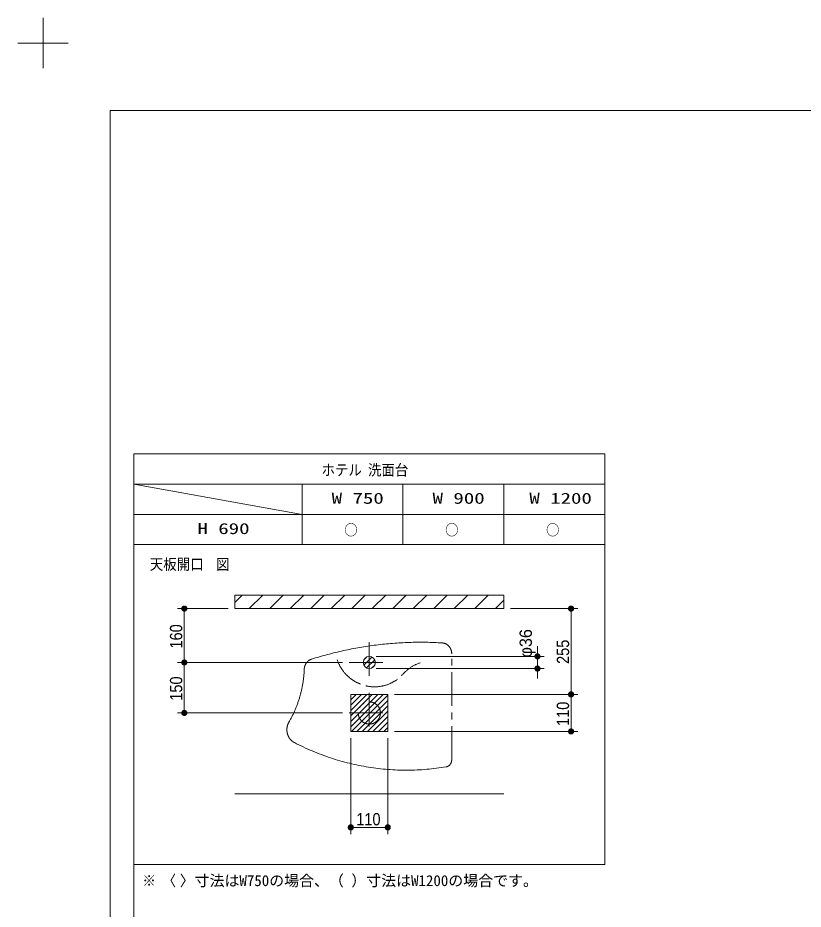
# Model space of a CAD drawing. Units: millimetres, scale not verified. Extents: x -6062 to 6062, y -3045 to 3045.
# Drawn here: x -6062 to -3728, y 397 to 3045 of the extents above; entities that cross this region are included whole.
import ezdxf
from ezdxf.enums import TextEntityAlignment as Align

# ---------------------------------------------------------------- set-up
doc = ezdxf.new("R2010")
doc.units = ezdxf.units.MM
doc.header["$LTSCALE"] = 20
doc.linetypes.add('CHAIN1', pattern=[8, 5, -1, 1, -1])
for name, color, linetype, lineweight in [('0-0_1図面枠', 7, 'Continuous', 9), ('0-2_2寸法-1', 7, 'Continuous', 9), ('0-3_0', 7, 'Continuous', 9), ('0-4_2寸法-2', 7, 'Continuous', 9), ('0-5_3一般', 7, 'Continuous', 9)]:
    doc.layers.add(name, color=color, linetype=linetype, lineweight=lineweight)
doc.styles.add('ＭＳ ゴシック', font='')
doc.styles.add('ＭＳ Ｐゴシック', font='')
doc.styles.get('ＭＳ ゴシック').set_extended_font_data('MS Gothic')
doc.styles.get('ＭＳ Ｐゴシック').set_extended_font_data('MS PGothic')

# ---------------------------------------------------------------- blocks, each defined once
blk = doc.blocks.new('グループ')
at = {"layer": '0-0_1図面枠'}
for p, q in [((-84000, 57900), (-84000, 60900)), ((-85500, 59400), (-82500, 59400))]:
    blk.add_line(p, q, dxfattribs=at)
blk = doc.blocks.new('グループ-2')
at = {"layer": '0-0_1図面枠'}
blk.add_lwpolyline([(-80000, 55400), (80000, 55400), (80000, -55400), (-80000, -55400)], close=True, dxfattribs=at)
blk = doc.blocks.new('図面枠')
at = {"layer": '0-0_1図面枠'}
for name in ['グループ', 'グループ-2']:
    blk.add_blockref(name, (0, 0), dxfattribs=at)
blk = doc.blocks.new('_Dot')
at = {"layer": '0-3_0'}
for p, q in [((-10, 0), (-20, 0)), ((9.78, 2), (-9.78, 2)), ((7.99, 6), (-7.99, 6)), ((9.16, -3.98), (-9.16, -3.98)), ((6, -7.98), (-6, -7.98))]:
    blk.add_line(p, q, dxfattribs=at)
for points in [[(10, 0), (9.92, 1.25), (9.69, 2.49), (9.3, 3.68), (8.76, 4.82), (8.09, 5.88), (7.29, 6.85), (6.37, 7.71), (5.36, 8.44), (4.26, 9.05), (3.09, 9.51), (1.87, 9.82), (0.63, 9.98), (-0.63, 9.98), (-1.87, 9.82), (-3.09, 9.51), (-4.26, 9.05), (-5.36, 8.44), (-6.37, 7.71), (-7.29, 6.85), (-8.09, 5.88), (-8.76, 4.82), (-9.3, 3.68), (-9.69, 2.49), (-9.92, 1.25), (-10, 0), (0, 0)], [(-10, 0), (-9.92, -1.25), (-9.69, -2.49), (-9.3, -3.68), (-8.76, -4.82), (-8.09, -5.88), (-7.29, -6.85), (-6.37, -7.71), (-5.36, -8.44), (-4.26, -9.05), (-3.09, -9.51), (-1.87, -9.82), (-0.63, -9.98), (0.63, -9.98), (1.87, -9.82), (3.09, -9.51), (4.26, -9.05), (5.36, -8.44), (6.37, -7.71), (7.29, -6.85), (8.09, -5.88), (8.76, -4.82), (9.3, -3.68), (9.69, -2.49), (9.92, -1.25), (10, 0), (0, 0)]]:
    blk.add_lwpolyline(points, close=True, dxfattribs=at)

msp = doc.modelspace()

# ---------------------------------------------------------------- linework, layer by layer
at = {"layer": '0-0_1図面枠'}
for p, q in [((-5717.5, 1750), (-5717.5, -2420)), ((-5717.5, 1750), (-5717.5, -2420)), ((-4317.5, 1660), (-5717.5, 1660)), ((-5717.5, 1660), (-5217.5, 1570)), ((-5217.5, 1480), (-5217.5, 1660)), ((-4917.5, 1480), (-4917.5, 1660)), ((-4617.5, 1480), (-4617.5, 1660)), ((-5717.5, 1570), (-4317.5, 1570))]:
    msp.add_line(p, q, dxfattribs=at)
for points in [[(-5717.5, 1750), (-4317.5, 1750), (-4317.5, 1480), (-5717.5, 1480)], [(-5717.5, 1480), (-4317.5, 1480), (-4317.5, 530), (-5717.5, 530)]]:
    msp.add_lwpolyline(points, close=True, dxfattribs=at)
at = {"layer": '0-2_2寸法-1'}
for p, q in [((-5437.5, 1290), (-5587.5, 1290)), ((-5567.5, 1145.01), (-5567.5, 1274.99)), ((-4597.5, 1290), (-4397.5, 1290)), ((-4417.5, 1274.99), (-4417.5, 1050.01)), ((-5097.5, 1130), (-5587.5, 1130)), ((-5097.5, 1130), (-5587.5, 1130)), ((-5567.5, 1114.99), (-5567.5, 995.01)), ((-4942.5, 1035), (-4397.5, 1035)), ((-4942.5, 1035), (-4397.5, 1035)), ((-4417.5, 940.01), (-4417.5, 1019.99)), ((-5097.5, 980), (-5587.5, 980)), ((-5072.5, 905), (-5072.5, 620)), ((-4962.5, 905), (-4962.5, 620)), ((-4942.5, 925), (-4397.5, 925)), ((-4977.51, 640), (-5057.49, 640))]:
    msp.add_line(p, q, dxfattribs=at)
at = {"layer": '0-4_2寸法-2'}
for p, q in [((-4517.5, 1163.01), (-4517.5, 1178.01)), ((-4997.5, 1148), (-4497.5, 1148)), ((-4517.5, 1112), (-4517.5, 1148)), ((-4997.5, 1112), (-4497.5, 1112)), ((-4517.5, 1096.99), (-4517.5, 1081.99))]:
    msp.add_line(p, q, dxfattribs=at)
at = {"layer": '0-5_3一般'}
for p, q in [((-5417.5, 1307.76), (-5395.26, 1330)), ((-5374.3, 1290), (-5334.3, 1330)), ((-5313.34, 1290), (-5273.34, 1330)), ((-5252.38, 1290), (-5212.38, 1330)), ((-5191.42, 1290), (-5151.42, 1330)), ((-5130.46, 1290), (-5090.46, 1330)), ((-5069.5, 1290), (-5029.5, 1330)), ((-5008.54, 1290), (-4968.54, 1330)), ((-4947.58, 1290), (-4907.58, 1330)), ((-4886.62, 1290), (-4846.62, 1330)), ((-4825.66, 1290), (-4785.66, 1330)), ((-4764.7, 1290), (-4724.7, 1330)), ((-4703.74, 1290), (-4663.74, 1330)), ((-4642.78, 1290), (-4617.5, 1315.28)), ((-5417.5, 1290), (-4617.5, 1290)), ((-5033.58, 1137.92), (-5025.42, 1146.08)), ((-5033.52, 1121.98), (-5009.48, 1146.02)), ((-5025.52, 1113.98), (-5001.48, 1138.02)), ((-5009.58, 1113.92), (-5001.42, 1122.08)), ((-5072.5, 1019), (-5056.5, 1035)), ((-5072.5, 1003), (-5040.5, 1035)), ((-5072.5, 987), (-5024.5, 1035)), ((-5072.5, 971), (-5008.5, 1035)), ((-5072.5, 955), (-4992.5, 1035)), ((-5072.5, 939), (-4976.5, 1035)), ((-5070.5, 925), (-4962.5, 1033)), ((-5054.5, 925), (-4962.5, 1017)), ((-5038.5, 925), (-4962.5, 1001)), ((-5022.5, 925), (-4962.5, 985)), ((-5006.5, 925), (-4962.5, 969)), ((-4990.5, 925), (-4962.5, 953)), ((-4974.5, 925), (-4962.5, 937)), ((-5417.5, 740), (-4617.5, 740))]:
    msp.add_line(p, q, dxfattribs=at)
at = {"layer": '0-5_3一般', "linetype": 'CHAIN1'}
for p, q in [((-5017.5, 1190), (-5017.5, 1070)), ((-5111.73, 1134.48), (-5113.05, 1137.96)), ((-5077.5, 1130), (-4957.5, 1130)), ((-5017.5, 1040), (-5017.5, 920)), ((-5077.5, 980), (-4957.5, 980))]:
    msp.add_line(p, q, dxfattribs=at)
at = {"layer": '0-5_3一般'}
for points in [[(-5417.5, 1330), (-4617.5, 1330), (-4617.5, 1290), (-5417.5, 1290)], [(-5072.5, 1035), (-4962.5, 1035), (-4962.5, 925), (-5072.5, 925)], [(-5072.5, 1035), (-4962.5, 1035), (-4962.5, 925), (-5072.5, 925)]]:
    msp.add_lwpolyline(points, close=True, dxfattribs=at)
at = {"layer": '0-5_3一般', "linetype": 'CHAIN1'}
for points in [[(-4905.14, 1189.25), (-4911.28, 1189), (-4917.42, 1188.71), (-4923.56, 1188.39), (-4929.69, 1188.04), (-4935.83, 1187.65), (-4941.96, 1187.22), (-4948.09, 1186.76), (-4954.22, 1186.26), (-4960.35, 1185.73), (-4966.47, 1185.16), (-4972.59, 1184.56), (-4978.71, 1183.92), (-4984.82, 1183.25), (-4990.93, 1182.54), (-4997.04, 1181.79), (-5003.14, 1181.01), (-5009.24, 1180.2), (-5015.33, 1179.35), (-5021.42, 1178.47), (-5027.51, 1177.55), (-5033.59, 1176.59), (-5039.67, 1175.6), (-5045.74, 1174.58), (-5051.8, 1173.52), (-5057.86, 1172.42), (-5063.92, 1171.29), (-5069.97, 1170.13), (-5076.01, 1168.93), (-5082.05, 1167.69), (-5088.08, 1166.43), (-5094.1, 1165.12), (-5100.12, 1163.78), (-5106.13, 1162.41), (-5112.14, 1161), (-5118.13, 1159.56), (-5124.12, 1158.08), (-5130.11, 1156.57), (-5136.08, 1155.03), (-5142.05, 1153.44)], [(-4786.08, 1182.93), (-4786.68, 1183.34), (-4787.29, 1183.73), (-4787.9, 1184.1), (-4788.52, 1184.46), (-4789.15, 1184.81), (-4789.79, 1185.13), (-4790.44, 1185.44), (-4791.09, 1185.74), (-4791.75, 1186.02), (-4792.41, 1186.28), (-4793.08, 1186.52), (-4793.75, 1186.75), (-4794.43, 1186.96), (-4795.12, 1187.15), (-4795.8, 1187.33), (-4796.5, 1187.49), (-4797.19, 1187.63), (-4797.89, 1187.75), (-4798.59, 1187.86), (-4799.29, 1187.94), (-4800, 1188.01), (-4800.7, 1188.07), (-4806.84, 1188.42), (-4812.98, 1188.74), (-4819.12, 1189.02), (-4825.26, 1189.26), (-4831.4, 1189.48), (-4837.54, 1189.65), (-4843.69, 1189.79), (-4849.83, 1189.9), (-4855.98, 1189.97), (-4862.13, 1190), (-4868.27, 1190), (-4874.42, 1189.96), (-4880.56, 1189.89), (-4886.71, 1189.78), (-4892.85, 1189.64), (-4899, 1189.46), (-4905.14, 1189.25)], [(-4772.58, 1158.34), (-4772.63, 1159.1), (-4772.71, 1159.85), (-4772.8, 1160.6), (-4772.91, 1161.35), (-4773.03, 1162.1), (-4773.18, 1162.84), (-4773.33, 1163.58), (-4773.51, 1164.32), (-4773.7, 1165.05), (-4773.9, 1165.77), (-4774.13, 1166.49), (-4774.36, 1167.21), (-4774.62, 1167.91), (-4774.89, 1168.62), (-4775.17, 1169.31), (-4775.47, 1170), (-4775.78, 1170.68), (-4776.11, 1171.35), (-4776.46, 1172.01), (-4776.82, 1172.66), (-4777.19, 1173.31), (-4777.58, 1173.94), (-4777.98, 1174.57), (-4778.39, 1175.18), (-4778.82, 1175.78), (-4779.26, 1176.38), (-4779.72, 1176.96), (-4780.19, 1177.53), (-4780.67, 1178.08), (-4781.16, 1178.63), (-4781.66, 1179.16), (-4782.18, 1179.68), (-4782.7, 1180.19), (-4783.24, 1180.68), (-4783.79, 1181.16), (-4784.35, 1181.62), (-4784.92, 1182.07), (-4785.5, 1182.51), (-4786.08, 1182.93)], [(-5177.67, 1143.24), (-5183.58, 1141.42), (-5189.48, 1139.57), (-5190.03, 1139.39), (-5190.58, 1139.19), (-5191.13, 1138.99), (-5191.67, 1138.77), (-5192.21, 1138.54), (-5192.75, 1138.3), (-5193.28, 1138.05), (-5193.81, 1137.79), (-5194.33, 1137.52), (-5194.85, 1137.24), (-5195.36, 1136.94), (-5195.86, 1136.64), (-5196.36, 1136.32), (-5196.86, 1136), (-5197.35, 1135.66), (-5197.83, 1135.32), (-5198.31, 1134.96), (-5198.78, 1134.59), (-5199.24, 1134.22), (-5199.69, 1133.83), (-5200.14, 1133.44), (-5200.59, 1133.04), (-5201.02, 1132.62), (-5201.45, 1132.2), (-5201.87, 1131.77), (-5202.28, 1131.33), (-5202.68, 1130.89), (-5203.08, 1130.43), (-5203.46, 1129.97), (-5203.84, 1129.49), (-5204.21, 1129.01), (-5204.57, 1128.53), (-5204.92, 1128.03), (-5205.27, 1127.53), (-5205.6, 1127.02), (-5205.92, 1126.51), (-5206.24, 1125.98)], [(-5142.05, 1153.44), (-5148, 1151.83), (-5153.95, 1150.18), (-5159.9, 1148.5), (-5165.83, 1146.78), (-5171.76, 1145.03), (-5177.67, 1143.24)], [(-4778.18, 825.91), (-4777.88, 826.25), (-4777.58, 826.6), (-4777.29, 826.96), (-4777.01, 827.32), (-4776.73, 827.69), (-4776.46, 828.07), (-4776.2, 828.45), (-4775.95, 828.84), (-4775.71, 829.23), (-4775.47, 829.63), (-4775.24, 830.03), (-4775.03, 830.44), (-4774.82, 830.86), (-4774.61, 831.28), (-4774.42, 831.7), (-4774.24, 832.13), (-4774.06, 832.57), (-4773.89, 833.01), (-4773.74, 833.45), (-4773.59, 833.89), (-4773.45, 834.34), (-4773.32, 834.79), (-4773.2, 835.25), (-4773.09, 835.71), (-4772.99, 836.17), (-4772.89, 836.63), (-4772.81, 837.09), (-4772.74, 837.56), (-4772.68, 838.03), (-4772.62, 838.5), (-4772.58, 838.97), (-4772.54, 839.44), (-4772.52, 839.91), (-4772.5, 840.38), (-4772.5, 840.86), (-4772.5, 1156.07), (-4772.51, 1156.83), (-4772.53, 1157.58), (-4772.58, 1158.34)], [(-5206.24, 1125.98), (-5206.55, 1125.45), (-5206.84, 1124.92), (-5207.13, 1124.38), (-5207.4, 1123.83), (-5207.67, 1123.28), (-5207.93, 1122.72), (-5208.17, 1122.16), (-5208.41, 1121.59), (-5208.63, 1121.01), (-5208.85, 1120.44), (-5209.05, 1119.85), (-5209.25, 1119.27), (-5209.43, 1118.68), (-5209.6, 1118.08), (-5209.77, 1117.48), (-5209.92, 1116.88), (-5210.06, 1116.28), (-5210.19, 1115.67), (-5210.31, 1115.06), (-5210.41, 1114.45), (-5210.51, 1113.84), (-5210.59, 1113.22), (-5210.67, 1112.61), (-5210.73, 1111.99), (-5210.78, 1111.37), (-5210.82, 1110.75), (-5210.85, 1110.12), (-5210.96, 1107.53), (-5211.09, 1104.93), (-5211.23, 1102.34), (-5211.4, 1099.75), (-5211.58, 1097.15), (-5211.79, 1094.56), (-5212.02, 1091.98), (-5212.26, 1089.39), (-5212.53, 1086.81), (-5212.81, 1084.23), (-5213.12, 1081.65), (-5213.44, 1079.07)], [(-4919.61, 1092.84), (-4920.32, 1092.02), (-4921.69, 1090.66)], [(-5213.44, 1079.07), (-5213.78, 1076.5), (-5214.15, 1073.93), (-5214.53, 1071.36), (-5214.93, 1068.8), (-5215.35, 1066.24), (-5215.79, 1063.69), (-5216.25, 1061.13), (-5216.73, 1058.59), (-5217.23, 1056.04), (-5217.75, 1053.5), (-5218.29, 1050.97), (-5218.85, 1048.44), (-5219.42, 1045.92), (-5220.02, 1043.4), (-5220.63, 1040.88), (-5221.27, 1038.37), (-5221.92, 1035.87), (-5222.59, 1033.37), (-5223.28, 1030.88), (-5223.99, 1028.4), (-5224.72, 1025.92), (-5225.47, 1023.45), (-5226.23, 1020.98), (-5227.02, 1018.52), (-5227.82, 1016.07), (-5228.64, 1013.63), (-5229.49, 1011.19), (-5230.35, 1008.76), (-5231.22, 1006.34), (-5232.12, 1003.92), (-5233.03, 1001.51), (-5233.97, 999.12), (-5234.92, 996.73), (-5235.89, 994.34), (-5236.87, 991.97), (-5237.88, 989.6), (-5238.9, 987.25), (-5239.94, 984.9), (-5241, 982.56)], [(-5241, 982.56), (-5242.08, 980.24), (-5243.18, 977.92), (-5244.29, 975.61), (-5245.42, 973.31), (-5246.56, 971.02), (-5247.73, 968.74), (-5248.91, 966.47), (-5250.11, 964.21), (-5251.33, 961.97), (-5252.56, 959.73), (-5253.81, 957.5), (-5255.08, 955.29), (-5256.36, 953.08), (-5256.64, 952.6), (-5256.91, 952.12), (-5257.17, 951.64), (-5257.43, 951.15), (-5257.68, 950.66), (-5257.93, 950.16), (-5258.17, 949.66), (-5258.41, 949.16), (-5258.63, 948.66), (-5258.86, 948.15), (-5259.07, 947.63), (-5259.28, 947.12), (-5259.48, 946.6), (-5259.68, 946.08), (-5259.87, 945.56), (-5260.06, 945.03), (-5260.23, 944.5), (-5260.4, 943.97), (-5260.57, 943.44), (-5260.73, 942.9), (-5260.88, 942.36), (-5261.02, 941.82), (-5261.16, 941.28), (-5261.29, 940.74), (-5261.42, 940.19), (-5261.53, 939.65)], [(-5261.53, 939.65), (-5261.65, 939.1), (-5261.75, 938.55), (-5261.85, 937.99), (-5261.94, 937.44), (-5262.02, 936.89), (-5262.1, 936.33), (-5262.17, 935.77), (-5262.23, 935.22), (-5262.29, 934.66), (-5262.34, 934.1), (-5262.39, 933.54), (-5262.42, 932.98), (-5262.45, 932.42), (-5262.47, 931.86), (-5262.49, 931.29), (-5262.5, 930.73), (-5262.5, 930.17), (-5262.5, 929.61), (-5262.48, 929.05), (-5262.46, 928.49), (-5262.44, 927.92), (-5262.41, 927.36), (-5262.37, 926.8), (-5262.32, 926.24), (-5262.27, 925.68), (-5262.21, 925.13), (-5262.14, 924.57), (-5262.07, 924.01), (-5261.99, 923.46), (-5261.9, 922.9), (-5261.81, 922.35), (-5261.71, 921.8), (-5261.6, 921.25), (-5261.48, 920.7), (-5261.36, 920.15), (-5261.24, 919.61), (-5261.1, 919.07), (-5260.96, 918.53), (-5260.81, 917.99)], [(-5260.81, 917.99), (-5260.66, 917.45), (-5260.5, 916.91), (-5260.33, 916.38), (-5260.16, 915.85), (-5259.98, 915.32), (-5259.79, 914.8), (-5259.6, 914.28), (-5259.4, 913.76), (-5259.19, 913.24), (-5258.98, 912.73), (-5258.76, 912.22), (-5258.54, 911.71), (-5258.3, 911.2), (-5258.07, 910.7), (-5257.82, 910.21), (-5257.58, 909.71), (-5257.32, 909.22), (-5257.06, 908.73), (-5256.79, 908.25), (-5256.52, 907.77), (-5256.24, 907.3), (-5255.95, 906.82), (-5255.66, 906.36), (-5255.37, 905.89), (-5255.07, 905.43), (-5254.76, 904.98), (-5254.45, 904.53), (-5254.13, 904.08), (-5253.8, 903.64), (-5253.47, 903.2), (-5253.14, 902.77), (-5252.8, 902.34), (-5252.45, 901.92), (-5252.1, 901.5), (-5251.75, 901.09), (-5251.39, 900.68), (-5251.02, 900.28), (-5250.65, 899.88), (-5250.28, 899.49)], [(-5250.28, 899.49), (-5249.9, 899.11), (-5249.51, 898.72), (-5249.12, 898.35), (-5248.73, 897.98), (-5248.33, 897.61), (-5247.93, 897.25), (-5247.52, 896.9), (-5247.11, 896.55), (-5246.69, 896.21), (-5246.27, 895.87), (-5245.85, 895.54), (-5245.42, 895.22), (-5244.99, 894.9), (-5244.55, 894.59), (-5244.11, 894.28), (-5243.67, 893.99), (-5243.22, 893.69), (-5242.77, 893.41), (-5242.32, 893.12), (-5241.86, 892.85), (-5241.4, 892.58), (-5240.94, 892.32), (-5240.47, 892.07), (-5240, 891.82), (-5233.48, 888.48), (-5226.93, 885.2), (-5220.35, 881.99), (-5213.74, 878.85), (-5207.1, 875.78), (-5200.44, 872.77), (-5193.75, 869.83), (-5187.04, 866.96), (-5180.3, 864.15), (-5173.53, 861.42), (-5166.74, 858.75), (-5159.93, 856.15), (-5153.1, 853.62), (-5146.24, 851.16), (-5139.37, 848.77)], [(-5139.37, 848.77), (-5132.47, 846.45), (-5125.55, 844.2), (-5118.62, 842.02), (-5111.66, 839.91), (-5104.69, 837.87), (-5097.69, 835.91), (-5090.69, 834.01), (-5083.66, 832.18), (-5076.62, 830.43), (-5069.56, 828.74), (-5062.49, 827.13), (-5055.41, 825.59), (-5048.31, 824.12), (-5041.2, 822.73), (-5034.08, 821.4), (-5026.94, 820.15), (-5019.8, 818.97), (-5012.64, 817.86), (-5005.48, 816.83), (-4998.31, 815.87), (-4991.13, 814.98), (-4983.94, 814.16), (-4976.74, 813.42), (-4969.54, 812.75), (-4962.33, 812.15), (-4955.12, 811.62), (-4947.9, 811.17), (-4940.68, 810.79), (-4933.46, 810.49), (-4926.24, 810.26), (-4919.01, 810.1), (-4911.78, 810.01), (-4904.55, 810), (-4897.32, 810.06), (-4890.1, 810.19), (-4882.87, 810.4), (-4875.64, 810.68), (-4868.42, 811.04), (-4861.21, 811.46)], [(-4861.21, 811.46), (-4853.99, 811.96), (-4846.78, 812.54), (-4839.58, 813.18), (-4832.38, 813.9), (-4825.19, 814.69), (-4818.01, 815.56), (-4810.83, 816.5), (-4803.67, 817.51), (-4796.51, 818.59), (-4789.36, 819.74), (-4788.92, 819.82), (-4788.49, 819.91), (-4788.06, 820.01), (-4787.63, 820.12), (-4787.2, 820.24), (-4786.78, 820.37), (-4786.36, 820.5), (-4785.94, 820.65), (-4785.52, 820.81), (-4785.11, 820.98), (-4784.7, 821.16), (-4784.3, 821.35), (-4783.9, 821.54), (-4783.5, 821.75), (-4783.11, 821.97), (-4782.72, 822.19), (-4782.34, 822.43), (-4781.96, 822.67), (-4781.59, 822.92), (-4781.22, 823.19), (-4780.86, 823.46), (-4780.5, 823.73), (-4780.15, 824.02), (-4779.81, 824.32), (-4779.47, 824.62), (-4779.14, 824.93), (-4778.81, 825.25), (-4778.5, 825.58), (-4778.18, 825.91)]]:
    msp.add_lwpolyline(points, dxfattribs=at)
at = {"layer": '0-5_3一般'}
msp.add_circle((-5017.5, 1130), 18, dxfattribs=at)
msp.add_circle((-5017.5, 1130), 18, dxfattribs=at)
at = {"layer": '0-5_3一般', "linetype": 'CHAIN1'}
msp.add_circle((-5017.5, 980), 33, dxfattribs=at)
for centre, radius, start, end in [((-5000.33, 1176.49), 119.06, 200.66442, 256.59368), ((-4826.18, 1012.34), 123.33, 109.09792, 139.25124), ((-5001.67, 1170.86), 113.27, 256.59368, 314.92282)]:
    msp.add_arc(centre, radius, start, end, dxfattribs=at)

# ---------------------------------------------------------------- block references
at = {"layer": '0-0_1図面枠', "xscale": 0.05, "yscale": 0.05}
msp.add_blockref('図面枠', (-1787.5, 0), dxfattribs=at)
at = {"layer": '0-2_2寸法-1', "xscale": 0.7503418, "yscale": 0.7503418}
for p, rotation in [((-5567.5, 1290), 90), ((-4417.5, 1290), 90), ((-5567.5, 1130), 270), ((-5567.5, 1130), 90), ((-4417.5, 1035), 270), ((-4417.5, 1035), 90), ((-5567.5, 980), 270), ((-4417.5, 925), 270), ((-5072.5, 640), 180)]:
    msp.add_blockref('_Dot', p, dxfattribs=dict(at, rotation=rotation))
msp.add_blockref('_Dot', (-4962.5, 640), dxfattribs=at)
at = {"layer": '0-4_2寸法-2', "xscale": 0.7503418, "yscale": 0.7503418}
for p, rotation in [((-4517.5, 1148), 270), ((-4517.5, 1112), 90)]:
    msp.add_blockref('_Dot', p, dxfattribs=dict(at, rotation=rotation))

# ---------------------------------------------------------------- texts
at = {"layer": '0-0_1図面枠', "style": 'ＭＳ ゴシック'}
for s, width, p in [('洗面台', 0.9, (-5021.34, 1675.81)), ('ホテル', 0.9, (-5159.45, 1675.81)), ('W 750', 1.4, (-5129.45, 1591.59)), ('W 900', 1.4, (-4829.45, 1591.59)), ('W 1200', 1.4, (-4541.75, 1591.59)), ('H 690', 1.4, (-5528.49, 1501.59)), ('○', 0.9, (-5092.09, 1497.53)), ('○', 0.9, (-4792.09, 1497.53)), ('○', 0.9, (-4492.09, 1497.53)), ('天板開口', 0.9, (-5670, 1395.64)), ('図', 0.9, (-5473.27, 1395.64)), ('※ 〈', 0.9, (-5692.1, 455.81))]:
    msp.add_text(s, height=32.55, dxfattribs=dict(at, width=width)).set_placement(p, align=Align.BOTTOM_LEFT)
msp.add_text(' 〉寸法はW750の場合、（ ）寸法はW1200の場合です。', height=32.55, dxfattribs=at).set_placement((-5603.34, 455.81), align=Align.BOTTOM_LEFT)
at = {"layer": '0-2_2寸法-1', "style": 'ＭＳ Ｐゴシック', "width": 0.9}
for s, p in [('160', (-5562.54, 1171.39)), ('255', (-4412.44, 1125.61)), ('150', (-5562.54, 1016.39)), ('110', (-4412.54, 941.39))]:
    msp.add_text(s, height=36.66, rotation=90, dxfattribs=at).set_placement(p, align=Align.BOTTOM_LEFT)
msp.add_text('110', height=36.66, dxfattribs=at).set_placement((-5056.11, 635.04), align=Align.BOTTOM_LEFT)
at = {"layer": '0-4_2寸法-2', "style": 'ＭＳ Ｐゴシック'}
msp.add_text('φ36', height=36.66, rotation=90, dxfattribs=at).set_placement((-4523.06, 1144.57), align=Align.BOTTOM_LEFT)

doc.saveas('drawing.dxf')
